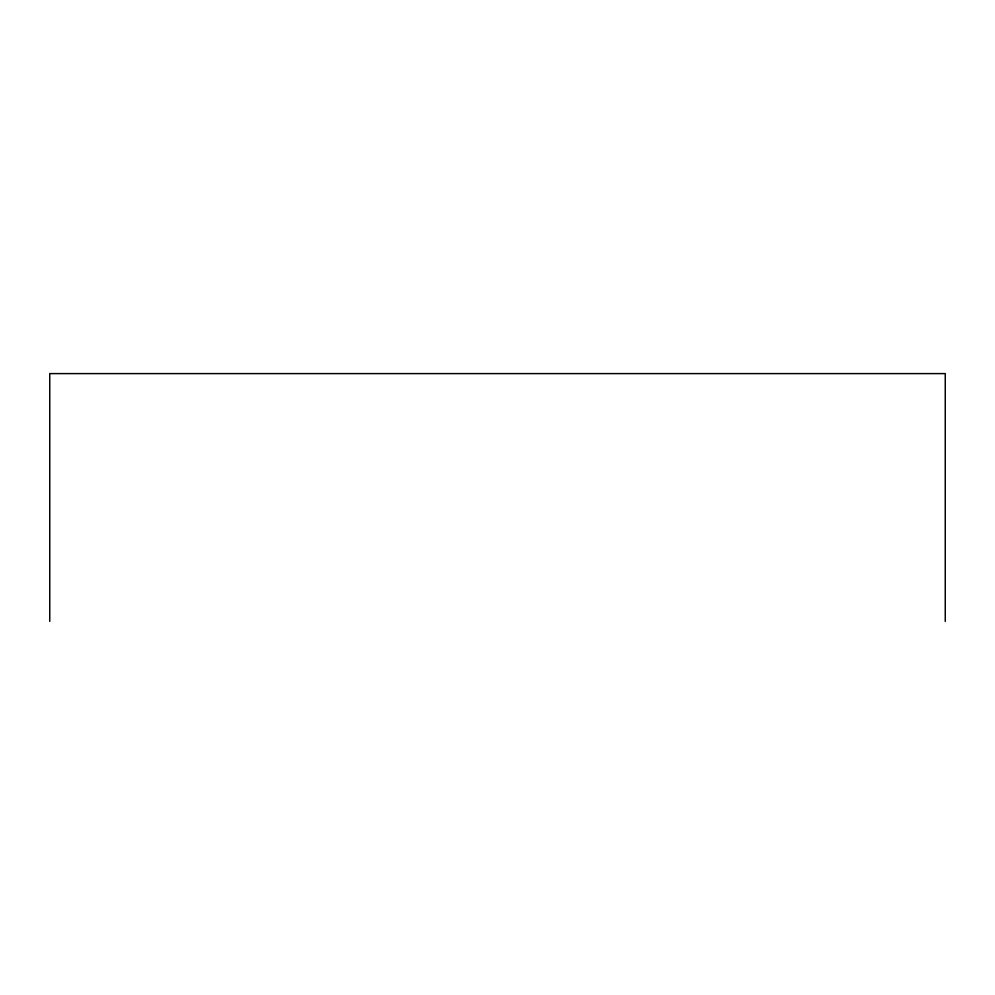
<?xml version="1.0" encoding="UTF-8"?>
<svg xmlns="http://www.w3.org/2000/svg" width="995" height="995" viewBox="0 0 995 995"><rect width="100%" height="100%" fill="white"/><g stroke="black" fill="none" stroke-linecap="round" stroke-linejoin="round"><path stroke-width="1.49" d="M945.25 621.402L945.25 373.598L49.75 373.598L49.75 621.402"/></g></svg>
